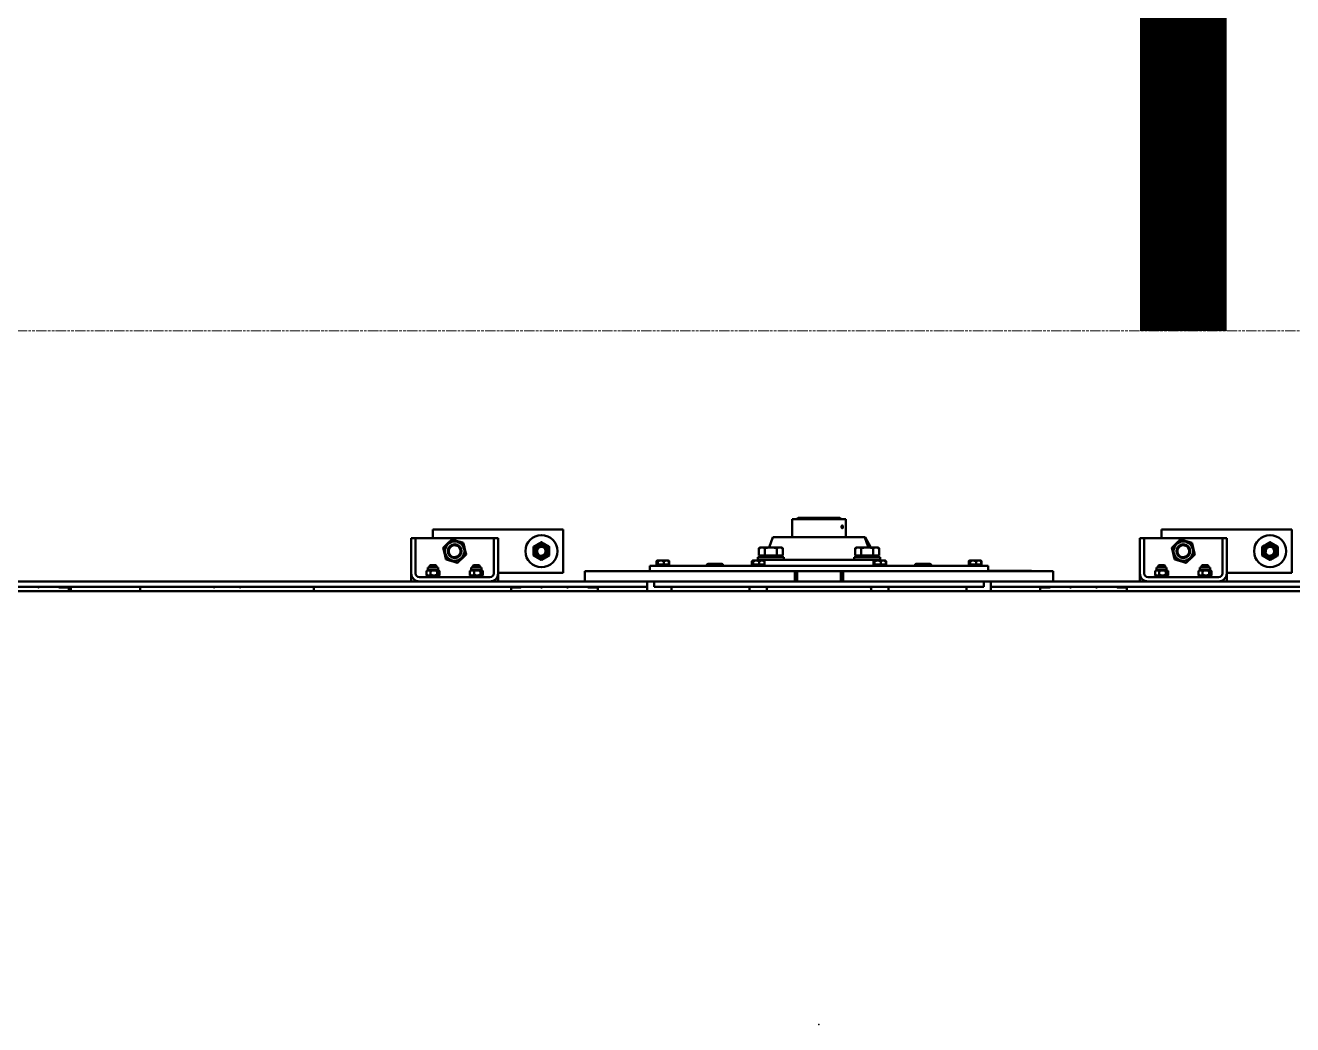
# Model space of a CAD drawing. Header units: metres. Extents: x -9802 to 773, y -8579 to 5125.
# Drawn here: x -4336.9 to -4190.8, y -1579.1 to -1463.8 of the extents above; entities that cross this region are included whole.
import ezdxf

# ---------------------------------------------------------------- set-up
doc = ezdxf.new("R2010")
doc.units = ezdxf.units.M
doc.header["$MEASUREMENT"] = 0
doc.linetypes.add('AM_ISO09W050', pattern=[22.5, 12, -1.5, 3, -1.5, 3, -1.5])
doc.linetypes.add('Amconstr', pattern=[9999, 9999, 0])
doc.layers.get('0').update_dxf_attribs({"color": 30, "lineweight": 0})
for name, color, linetype, lineweight in [('AM_CL', 1, 'Amconstr', 25), ('SSN_PBC-AM_0', 5, 'Continuous', 50), ('SSN_PBC-AM_11', 9, 'AM_ISO09W050', 18)]:
    doc.layers.add(name, color=color, linetype=linetype, lineweight=lineweight)

# ---------------------------------------------------------------- blocks, each defined once
blk = doc.blocks.new('PBC_3190_20-017-10022_D')
at = {"layer": 'AM_CL'}
blk.add_point((1600, 0), dxfattribs=at)
at = {"layer": 'SSN_PBC-AM_0'}
for p, q in [((1397, -505), (38, -505)), ((38, -511), (1397, -511)), ((78, -500), (3122, -500)), ((723.5, -505), (723.5, -504.5)), ((724, -504), (725.7, -504)), ((735, -504), (725.7, -504)), ((730, -504), (730, -504.5)), ((730, -504.5), (730, -505)), ((735, -500), (735, -504)), ((735, -504), (735, -504.5)), ((735, -504.5), (735, -505)), ((737.5, -500), (737.5, -505)), ((817.5, -505), (817.5, -500)), ((1017.5, -500), (1017.5, -505)), ((1130, -520.3), (1130, -511)), ((1230, -511), (1230, -520.3)), ((1245, -504), (1245, -500)), ((1245, -504.5), (1245, -504)), ((1254.3, -504), (1245, -504)), ((1245, -505), (1245, -504.5)), ((1250, -504.5), (1250, -504)), ((1250, -505), (1250, -504.5)), ((1254.3, -504), (1256, -504)), ((1256.5, -504.5), (1256.5, -505)), ((1330, -511), (1330, -523)), ((1333.5, -505), (1333.5, -504.5)), ((1334, -504), (1335.7, -504)), ((1345, -504), (1335.7, -504)), ((1340, -504), (1340, -504.5)), ((1340, -504.5), (1340, -505)), ((1345, -500), (1345, -504)), ((1345, -504), (1345, -504.5)), ((1345, -504.5), (1345, -505)), ((1397, -505), (1402, -505)), ((1402, -511), (1397, -511)), ((1402, -500), (1402, -505)), ((1402, -511), (1402, -505)), ((1410, -511), (1402, -511)), ((1410, -511), (1410, -505)), ((1790, -505), (1410, -505)), ((1790, -511), (1410, -511)), ((1416.8, -504.8), (1416.6, -505)), ((1416.7, -504.8), (1416.7, -505)), ((1416.8, -504.8), (1423.2, -504.8)), ((1423.2, -504.8), (1423.4, -505)), ((1423.3, -505), (1423.3, -504.8)), ((1430, -505), (1430, -500)), ((1485, -505), (1485, -504.5)), ((1485, -505), (1485, -504.5)), ((1520, -503), (1520, -500)), ((1526.8, -504.8), (1526.6, -505)), ((1526.7, -504.8), (1526.7, -505)), ((1526.8, -504.8), (1533.2, -504.8)), ((1533.2, -504.8), (1533.4, -505)), ((1533.3, -505), (1533.3, -504.8)), ((1540, -500), (1540, -503)), ((1572, -523), (1572, -511)), ((1575, -511), (1575, -523)), ((1625, -511), (1625, -523)), ((1628, -511), (1628, -523)), ((1660, -503), (1660, -500)), ((1666.8, -504.8), (1666.6, -505)), ((1666.7, -504.8), (1666.7, -505)), ((1666.8, -504.8), (1673.2, -504.8)), ((1673.2, -504.8), (1673.4, -505)), ((1673.3, -505), (1673.3, -504.8)), ((1680, -500), (1680, -503)), ((1715, -504.5), (1715, -505)), ((1715, -505), (1715, -504.5)), ((1770, -500), (1770, -505)), ((1776.8, -504.8), (1776.6, -505)), ((1776.7, -504.8), (1776.7, -505)), ((1776.8, -504.8), (1783.2, -504.8)), ((1783.2, -504.8), (1783.4, -505)), ((1783.3, -505), (1783.3, -504.8)), ((1790, -511), (1790, -505)), ((1798, -511), (1790, -511)), ((1798, -500), (1798, -505)), ((1798, -505), (1803, -505)), ((1798, -505), (1798, -511)), ((1803, -511), (1798, -511)), ((3162, -505), (1803, -505)), ((3162, -511), (1803, -511)), ((1855, -504), (1855, -500)), ((1864.3, -504), (1855, -504)), ((1855, -504.5), (1855, -504)), ((1855, -505), (1855, -504.5)), ((1860, -504.5), (1860, -504)), ((1860, -505), (1860, -504.5)), ((1864.3, -504), (1866, -504)), ((1866.5, -504.5), (1866.5, -505)), ((1870, -523), (1870, -511)), ((1943.5, -505), (1943.5, -504.5)), ((1944, -504), (1945.7, -504)), ((1955, -504), (1945.7, -504)), ((1950, -504), (1950, -504.5)), ((1950, -504.5), (1950, -505)), ((1955, -500), (1955, -504)), ((1955, -504), (1955, -504.5)), ((1955, -504.5), (1955, -505)), ((1970, -520.3), (1970, -511)), ((2070, -511), (2070, -520.3)), ((1130, -520.3), (1130, -538.5)), ((1135, -538.5), (1135, -520.3)), ((1139.3, -516), (1220.7, -516)), ((1147, -517.6), (1147, -516)), ((1147, -517.6), (1163, -517.6)), ((1147.6, -518.6), (1147.6, -523.1)), ((1149.2, -517.6), (1148, -518.3)), ((1149.2, -524), (1148, -523.4)), ((1160.8, -524), (1149.2, -524)), ((1149.2, -524), (1149.2, -527.1)), ((1152.3, -518.6), (1152.3, -523.1)), ((1159.7, -518.6), (1159.7, -523.1)), ((1160.8, -517.6), (1162, -518.3)), ((1160.8, -524), (1162, -523.4)), ((1160.8, -524), (1160.8, -527.1)), ((1162.4, -518.6), (1162.4, -523.1)), ((1163, -517.6), (1163, -516)), ((1197, -517.6), (1197, -516)), ((1197, -517.6), (1213, -517.6)), ((1197.6, -518.6), (1197.6, -523.1)), ((1199.2, -517.6), (1198, -518.3)), ((1199.2, -524), (1198, -523.4)), ((1210.8, -524), (1199.2, -524)), ((1199.2, -524), (1199.2, -527.1)), ((1202.3, -518.6), (1202.3, -523.1)), ((1209.7, -518.6), (1209.7, -523.1)), ((1210.8, -517.6), (1212, -518.3)), ((1210.8, -524), (1212, -523.4)), ((1210.8, -524), (1210.8, -527.1)), ((1212.4, -518.6), (1212.4, -523.1)), ((1213, -517.6), (1213, -516)), ((1225, -538.5), (1225, -520.3)), ((1230, -538.5), (1230, -520.3)), ((1230, -521), (1305, -521)), ((1305, -521), (1305, -571)), ((1335, -523), (1330, -523)), ((1335, -523), (1562, -523)), ((1405, -523), (1405, -529)), ((1410, -523), (1790, -523)), ((1638, -523), (1865, -523)), ((1795, -529), (1795, -523)), ((1795, -523.1), (1845, -523.1)), ((1845, -523), (1845, -523.1)), ((1870, -523), (1865, -523)), ((1970, -520.3), (1970, -538.5)), ((1975, -538.5), (1975, -520.3)), ((1979.3, -516), (2060.7, -516)), ((1987, -517.6), (1987, -516)), ((1987, -517.6), (2003, -517.6)), ((1987.6, -518.6), (1987.6, -523.1)), ((1989.2, -517.6), (1988, -518.3)), ((1989.2, -524), (1988, -523.4)), ((2000.8, -524), (1989.2, -524)), ((1989.2, -524), (1989.2, -527.1)), ((1992.3, -518.6), (1992.3, -523.1)), ((1999.7, -518.6), (1999.7, -523.1)), ((2000.8, -517.6), (2002, -518.3)), ((2000.8, -524), (2002, -523.4)), ((2000.8, -524), (2000.8, -527.1)), ((2002.4, -518.6), (2002.4, -523.1)), ((2003, -517.6), (2003, -516)), ((2037, -517.6), (2037, -516)), ((2037, -517.6), (2053, -517.6)), ((2037.6, -518.6), (2037.6, -523.1)), ((2039.2, -517.6), (2038, -518.3)), ((2039.2, -524), (2038, -523.4)), ((2050.8, -524), (2039.2, -524)), ((2039.2, -524), (2039.2, -527.1)), ((2042.3, -518.6), (2042.3, -523.1)), ((2049.7, -518.6), (2049.7, -523.1)), ((2050.8, -517.6), (2052, -518.3)), ((2050.8, -524), (2052, -523.4)), ((2050.8, -524), (2050.8, -527.1)), ((2052.4, -518.6), (2052.4, -523.1)), ((2053, -517.6), (2053, -516)), ((2065, -538.5), (2065, -520.3)), ((2070, -538.5), (2070, -520.3)), ((2070, -521), (2145, -521)), ((2145, -521), (2145, -571)), ((1130, -561), (1130, -538.5)), ((1135, -538.5), (1135, -561)), ((1160.8, -527.1), (1149.2, -527.1)), ((1151, -527.1), (1151, -529.2)), ((1151, -529.2), (1159, -529.2)), ((1151.8, -530), (1151, -529.2)), ((1151.7, -527.1), (1151.7, -530)), ((1158.2, -530), (1151.8, -530)), ((1158.2, -530), (1159, -529.2)), ((1158.3, -530), (1158.3, -527.1)), ((1159, -527.1), (1159, -529.2)), ((1210.8, -527.1), (1199.2, -527.1)), ((1201, -527.1), (1201, -529.2)), ((1201, -529.2), (1209, -529.2)), ((1201.8, -530), (1201, -529.2)), ((1201.7, -527.1), (1201.7, -530)), ((1208.2, -530), (1201.8, -530)), ((1208.2, -530), (1209, -529.2)), ((1208.3, -530), (1208.3, -527.1)), ((1209, -527.1), (1209, -529.2)), ((1225, -561), (1225, -538.5)), ((1230, -538.5), (1230, -561)), ((1410, -529), (1405, -529)), ((1410, -529), (1790, -529)), ((1412.7, -530.4), (1412.7, -534.5)), ((1412.7, -530.4), (1413, -530.4)), ((1413, -530.4), (1413, -534.5)), ((1413, -530.4), (1414.1, -530.4)), ((1413.4, -535.1), (1413.2, -535)), ((1413.5, -535.1), (1413.4, -535.1)), ((1413.5, -535.1), (1413.6, -535.1)), ((1413.6, -535.1), (1417.6, -535.1)), ((1414.1, -530.4), (1414.1, -534.5)), ((1414.1, -530.4), (1421.1, -530.4)), ((1425.8, -529.8), (1414.2, -529.8)), ((1414.2, -530.4), (1414.2, -529.8)), ((1416, -529.8), (1416, -529)), ((1417.6, -535.1), (1424.1, -535.1)), ((1421.1, -530.4), (1427, -530.4)), ((1421.1, -530.4), (1421.1, -534.5)), ((1424, -529.8), (1424, -529)), ((1424.1, -535.1), (1426.5, -535.1)), ((1425.8, -530.4), (1425.8, -529.8)), ((1426.5, -535.1), (1426.6, -535.1)), ((1426.6, -535.1), (1426.8, -535)), ((1427, -530.4), (1427, -534.5)), ((1427, -530.4), (1427.3, -530.4)), ((1427.3, -530.4), (1427.3, -534.5)), ((1470.8, -529), (1470.8, -530.7)), ((1472, -531.4), (1470.8, -530.7)), ((1472, -531.4), (1473.1, -531.4)), ((1473.1, -531.4), (1480, -531.4)), ((1475.4, -529), (1475.4, -530.7)), ((1480, -531.4), (1486.9, -531.4)), ((1484.6, -529), (1484.6, -530.7)), ((1486.9, -531.4), (1488, -531.4)), ((1488, -531.4), (1489.2, -530.7)), ((1489.2, -529), (1489.2, -530.7)), ((1522.7, -530.4), (1522.7, -534.5)), ((1522.7, -530.4), (1523, -530.4)), ((1523, -530.4), (1523, -534.5)), ((1523, -530.4), (1524.1, -530.4)), ((1523.4, -535.1), (1523.2, -535)), ((1523.5, -535.1), (1523.4, -535.1)), ((1523.5, -535.1), (1523.6, -535.1)), ((1523.6, -535.1), (1527.6, -535.1)), ((1524.1, -530.4), (1524.1, -534.5)), ((1524.1, -530.4), (1531.1, -530.4)), ((1535.8, -529.8), (1524.2, -529.8)), ((1524.2, -530.4), (1524.2, -529.8)), ((1526, -529.8), (1526, -529)), ((1527.6, -535.1), (1534.1, -535.1)), ((1528.5, -535.1), (1528.5, -536)), ((1544.5, -536), (1528.5, -536)), ((1529.5, -539), (1529.5, -536)), ((1529.5, -539), (1559.5, -539)), ((1531.1, -530.4), (1537, -530.4)), ((1531.1, -530.4), (1531.1, -534.5)), ((1532.5, -539), (1532.5, -540.3)), ((1556.5, -540.3), (1532.5, -540.3)), ((1533.3, -541.1), (1533.3, -540.3)), ((1534, -529.8), (1534, -529)), ((1534.1, -535.1), (1536.5, -535.1)), ((1535.8, -530.4), (1535.8, -529.8)), ((1536.5, -535.1), (1536.6, -535.1)), ((1536.6, -535.1), (1536.8, -535)), ((1537, -530.4), (1537, -534.5)), ((1537, -530.4), (1537.3, -530.4)), ((1537.3, -530.4), (1537.3, -534.5)), ((1544.5, -536), (1655.5, -536)), ((1555.7, -541.1), (1555.7, -540.3)), ((1556.5, -539), (1556.5, -540.3)), ((1559.5, -539), (1559.5, -536)), ((1640.5, -539), (1640.5, -536)), ((1640.5, -539), (1670.5, -539)), ((1643.5, -539), (1643.5, -540.3)), ((1667.5, -540.3), (1643.5, -540.3)), ((1644.3, -541.1), (1644.3, -540.3)), ((1671.5, -536), (1655.5, -536)), ((1662.7, -530.4), (1662.7, -534.5)), ((1662.7, -530.4), (1663, -530.4)), ((1663, -530.4), (1663, -534.5)), ((1663, -530.4), (1664.1, -530.4)), ((1663.4, -535.1), (1663.2, -535)), ((1663.5, -535.1), (1663.4, -535.1)), ((1663.5, -529), (1663.5, -529.8)), ((1676.5, -529.8), (1663.5, -529.8)), ((1663.5, -535.1), (1663.6, -535.1)), ((1663.6, -535.1), (1667.6, -535.1)), ((1664.1, -530.4), (1664.1, -534.5)), ((1664.1, -530.4), (1671.1, -530.4)), ((1664.2, -530.4), (1664.2, -529.8)), ((1666.7, -541.1), (1666.7, -540.3)), ((1667.5, -539), (1667.5, -540.3)), ((1667.6, -535.1), (1674.1, -535.1)), ((1670.5, -539), (1670.5, -536)), ((1671.1, -530.4), (1677, -530.4)), ((1671.1, -530.4), (1671.1, -534.5)), ((1671.5, -535.1), (1671.5, -536)), ((1674.1, -535.1), (1676.5, -535.1)), ((1675.8, -530.4), (1675.8, -529.8)), ((1676.5, -529), (1676.5, -529.8)), ((1676.5, -535.1), (1676.6, -535.1)), ((1676.6, -535.1), (1676.8, -535)), ((1677, -530.4), (1677, -534.5)), ((1677, -530.4), (1677.3, -530.4)), ((1677.3, -530.4), (1677.3, -534.5)), ((1710.8, -529), (1710.8, -530.7)), ((1712, -531.4), (1710.8, -530.7)), ((1712, -531.4), (1713.1, -531.4)), ((1713.1, -531.4), (1720, -531.4)), ((1715.4, -529), (1715.4, -530.7)), ((1720, -531.4), (1726.9, -531.4)), ((1724.6, -529), (1724.6, -530.7)), ((1726.9, -531.4), (1728, -531.4)), ((1728, -531.4), (1729.2, -530.7)), ((1729.2, -529), (1729.2, -530.7)), ((1772.7, -530.4), (1772.7, -534.5)), ((1772.7, -530.4), (1773, -530.4)), ((1773, -530.4), (1773, -534.5)), ((1773, -530.4), (1774.1, -530.4)), ((1773.4, -535.1), (1773.2, -535)), ((1773.5, -535.1), (1773.4, -535.1)), ((1773.5, -529), (1773.5, -529.8)), ((1786.5, -529.8), (1773.5, -529.8)), ((1773.5, -535.1), (1773.6, -535.1)), ((1773.6, -535.1), (1777.6, -535.1)), ((1774.1, -530.4), (1774.1, -534.5)), ((1774.1, -530.4), (1781.1, -530.4)), ((1774.2, -530.4), (1774.2, -529.8)), ((1777.6, -535.1), (1784.1, -535.1)), ((1781.1, -530.4), (1787, -530.4)), ((1781.1, -530.4), (1781.1, -534.5)), ((1784.1, -535.1), (1786.5, -535.1)), ((1785.8, -530.4), (1785.8, -529.8)), ((1786.5, -529), (1786.5, -529.8)), ((1786.5, -535.1), (1786.6, -535.1)), ((1786.6, -535.1), (1786.8, -535)), ((1787, -530.4), (1787, -534.5)), ((1787, -530.4), (1787.3, -530.4)), ((1787.3, -530.4), (1787.3, -534.5)), ((1795, -529), (1790, -529)), ((1970, -561), (1970, -538.5)), ((1975, -538.5), (1975, -561)), ((2000.8, -527.1), (1989.2, -527.1)), ((1991, -527.1), (1991, -529.2)), ((1991, -529.2), (1999, -529.2)), ((1991.8, -530), (1991, -529.2)), ((1991.7, -527.1), (1991.7, -530)), ((1998.2, -530), (1991.8, -530)), ((1998.2, -530), (1999, -529.2)), ((1998.3, -530), (1998.3, -527.1)), ((1999, -527.1), (1999, -529.2)), ((2050.8, -527.1), (2039.2, -527.1)), ((2041, -527.1), (2041, -529.2)), ((2041, -529.2), (2049, -529.2)), ((2041.8, -530), (2041, -529.2)), ((2041.7, -527.1), (2041.7, -530)), ((2048.2, -530), (2041.8, -530)), ((2048.2, -530), (2049, -529.2)), ((2048.3, -530), (2048.3, -527.1)), ((2049, -527.1), (2049, -529.2)), ((2065, -561), (2065, -538.5)), ((2070, -538.5), (2070, -561)), ((1530.6, -541.1), (1537.6, -541.1)), ((1530.6, -541.1), (1530.6, -549.2)), ((1532.5, -550.3), (1530.6, -549.2)), ((1532.5, -550.3), (1534.1, -550.3)), ((1534.1, -550.3), (1544.5, -550.3)), ((1537.6, -541.1), (1551.4, -541.1)), ((1537.6, -541.1), (1537.6, -549.2)), ((1546.9, -562), (1542.6, -550.3)), ((1544.5, -550.3), (1554.9, -550.3)), ((1551.4, -541.1), (1551.4, -549.2)), ((1551.4, -541.1), (1558.4, -541.1)), ((1554.9, -550.3), (1556.5, -550.3)), ((1556.5, -550.3), (1558.4, -549.2)), ((1558.4, -541.1), (1558.4, -549.2)), ((1641.6, -541.1), (1648.6, -541.1)), ((1641.6, -541.1), (1641.6, -549.2)), ((1643.5, -550.3), (1641.6, -549.2)), ((1643.5, -550.3), (1645.1, -550.3)), ((1645.1, -550.3), (1655.5, -550.3)), ((1648.6, -541.1), (1662.4, -541.1)), ((1648.6, -541.1), (1648.6, -549.2)), ((1659.8, -550.3), (1653.1, -562)), ((1655.5, -550.3), (1665.9, -550.3)), ((1662.4, -541.1), (1662.4, -549.2)), ((1662.4, -541.1), (1669.4, -541.1)), ((1665.9, -550.3), (1667.5, -550.3)), ((1667.5, -550.3), (1669.4, -549.2)), ((1669.4, -541.1), (1669.4, -549.2)), ((1130, -561), (1135, -561)), ((1225, -561), (1135, -561)), ((1155, -571), (1155, -561)), ((1225, -561), (1230, -561)), ((1546.9, -562), (1652.6, -562)), ((1569, -583), (1569, -562)), ((1631, -583), (1631, -562)), ((1653.1, -562), (1652.6, -562)), ((1970, -561), (1975, -561)), ((2065, -561), (1975, -561)), ((1995, -571), (1995, -561)), ((2065, -561), (2070, -561)), ((1305, -571), (1155, -571)), ((1631, -583), (1569, -583)), ((1575, -583), (1575, -583.5)), ((1575, -583.5), (1625, -583.5)), ((1576, -584.5), (1575, -583.5)), ((1624, -584.5), (1625, -583.5)), ((1625, -583), (1625, -583.5)), ((1628, -583), (1625.9, -583)), ((1625.9, -583), (1625.9, -583)), ((1626.3, -574), (1626.6, -573)), ((1626.6, -575), (1626.3, -574)), ((1626.3, -574), (1627.4, -574)), ((1626.6, -573), (1627.1, -573)), ((1627.1, -575), (1626.6, -575)), ((1626.7, -583), (1626.7, -583)), ((1626.7, -583), (1626.9, -583)), ((1626.9, -583), (1626.9, -583)), ((1626.9, -583), (1627.4, -583)), ((1627.1, -573), (1627.4, -574)), ((1627.4, -574), (1627.1, -575)), ((1627.3, -572.7), (1627.3, -572.7)), ((1627.3, -575.3), (1627.3, -575.3)), ((1627.4, -583), (1627.4, -583)), ((1627.4, -583), (1627.5, -583)), ((1627.5, -583), (1627.5, -583)), ((1627.7, -583), (1627.7, -583)), ((1627.7, -583), (1627.8, -583)), ((1627.8, -583), (1627.8, -583)), ((1627.8, -583), (1628.3, -583)), ((1630.1, -583), (1628, -583)), ((1628, -583), (1628, -583)), ((1628.3, -583), (1628.3, -583)), ((1628.3, -583), (1628.5, -583)), ((1628.5, -583), (1628.5, -583)), ((1628.6, -583), (1628.6, -583)), ((1628.6, -583), (1628.8, -583)), ((1628.8, -583), (1629.2, -583)), ((1628.8, -583), (1628.8, -583)), ((1629.2, -583), (1629.2, -583)), ((1629.2, -583), (1629.4, -583)), ((1629.4, -583), (1629.4, -583)), ((1630.1, -583), (1630.1, -583)), ((2145, -571), (1995, -571)), ((1624, -584.5), (1576, -584.5))]:
    blk.add_line(p, q, dxfattribs=at)
for centre, radius in [((1180, -546), 11.2), ((1180, -546), 8), ((1180, -546), 8), ((1180, -546), 7), ((1280, -546), 18.5), ((1280, -546), 8.3), ((1280, -546), 6), ((1280, -546), 6), ((1280, -546), 5.5), ((2020, -546), 11.2), ((2020, -546), 8), ((2020, -546), 8), ((2020, -546), 7), ((2120, -546), 18.5), ((2120, -546), 8.3), ((2120, -546), 6), ((2120, -546), 6), ((2120, -546), 5.5)]:
    blk.add_circle(centre, radius, dxfattribs=at)
for centre, radius, start, end in [((700, -505), 1, 0, 180), ((724, -504.5), 0.5, 90, 180), ((902.5, -505), 1, 0, 180), ((932.5, -505), 1, 0, 180), ((1139.3, -520.3), 9.3, 90, 180), ((1220.7, -520.3), 9.3, 0, 90), ((1256, -504.5), 0.5, 0, 90), ((1280, -505), 1, 0, 180), ((1310, -505), 1, 0, 180), ((1334, -504.5), 0.5, 90, 180), ((1465, -505), 0.5, 0, 180), ((1485, -505), 0.5, 0, 180), ((1518, -503), 2, 270, 0), ((1542, -503), 2, 180, 270), ((1590, -505), 0.5, 0, 180), ((1610, -505), 0.5, 0, 180), ((1658, -503), 2, 270, 0), ((1682, -503), 2, 180, 270), ((1715, -505), 0.5, 0, 180), ((1735, -505), 0.5, 0, 180), ((1866, -504.5), 0.5, 0, 90), ((1890, -505), 1, 0, 180), ((1920, -505), 1, 0, 180), ((1944, -504.5), 0.5, 90, 180), ((1979.3, -520.3), 9.3, 90, 180), ((2060.7, -520.3), 9.3, 0, 90), ((1139.3, -520.3), 4.3, 90, 180), ((1220.7, -520.3), 4.3, 0, 90), ((1979.3, -520.3), 4.3, 90, 180), ((2060.7, -520.3), 4.3, 0, 90), ((1180, -546), 6.79, 170, 80), ((2020, -546), 6.79, 170, 80), ((1280, -546), 4.95, 170, 80), ((2120, -546), 4.95, 170, 80)]:
    blk.add_arc(centre, radius, start, end, dxfattribs=at)
blk.add_ellipse((1626.8, -574), major_axis=(0, 1.57), ratio=0.5, dxfattribs=at)
for major_axis, start_param, end_param in [((0, 1.6), 5.667706, 6.267277), ((0, -1.6), 0.015908, 0.61548)]:
    blk.add_ellipse((1626.8, -574), major_axis=major_axis, ratio=0.5, start_param=start_param, end_param=end_param, dxfattribs=at)
for points, weights in [([(1152.3, -518.6), (1149.9, -517.5), (1147.6, -518.6)], [1, 1.15470053838, 1]), ([(1147.6, -518.6), (1147.8, -518.4), (1148, -518.3)], [1, 1.02264619613, 1.03866216066]), ([(1147.6, -523.1), (1149.9, -524.1), (1152.3, -523.1)], [1, 1.15470053838, 1]), ([(1148, -523.4), (1147.8, -523.2), (1147.6, -523.1)], [1.03866216066, 1.02264619613, 1]), ([(1159.7, -518.6), (1156, -517.5), (1152.3, -518.6)], [1, 1.15470053838, 1]), ([(1152.3, -523.1), (1156, -524.1), (1159.7, -523.1)], [1, 1.15470053838, 1]), ([(1162.4, -518.6), (1161, -517.5), (1159.7, -518.6)], [1, 1.15470053838, 1]), ([(1159.7, -523.1), (1161, -524.1), (1162.4, -523.1)], [1, 1.15470053838, 1]), ([(1202.3, -518.6), (1199.9, -517.5), (1197.6, -518.6)], [1, 1.15470053838, 1]), ([(1197.6, -518.6), (1197.8, -518.4), (1198, -518.3)], [1, 1.02264619613, 1.03866216066]), ([(1197.6, -523.1), (1199.9, -524.1), (1202.3, -523.1)], [1, 1.15470053838, 1]), ([(1198, -523.4), (1197.8, -523.2), (1197.6, -523.1)], [1.03866216066, 1.02264619613, 1]), ([(1209.7, -518.6), (1206, -517.5), (1202.3, -518.6)], [1, 1.15470053838, 1]), ([(1202.3, -523.1), (1206, -524.1), (1209.7, -523.1)], [1, 1.15470053838, 1]), ([(1212.4, -518.6), (1211, -517.5), (1209.7, -518.6)], [1, 1.15470053838, 1]), ([(1209.7, -523.1), (1211, -524.1), (1212.4, -523.1)], [1, 1.15470053838, 1]), ([(1992.3, -518.6), (1989.9, -517.5), (1987.6, -518.6)], [1, 1.15470053838, 1]), ([(1987.6, -518.6), (1987.8, -518.4), (1988, -518.3)], [1, 1.02264619613, 1.03866216066]), ([(1987.6, -523.1), (1989.9, -524.1), (1992.3, -523.1)], [1, 1.15470053838, 1]), ([(1988, -523.4), (1987.8, -523.2), (1987.6, -523.1)], [1.03866216066, 1.02264619613, 1]), ([(1999.7, -518.6), (1996, -517.5), (1992.3, -518.6)], [1, 1.15470053838, 1]), ([(1992.3, -523.1), (1996, -524.1), (1999.7, -523.1)], [1, 1.15470053838, 1]), ([(2002.4, -518.6), (2001, -517.5), (1999.7, -518.6)], [1, 1.15470053838, 1]), ([(1999.7, -523.1), (2001, -524.1), (2002.4, -523.1)], [1, 1.15470053838, 1]), ([(2042.3, -518.6), (2039.9, -517.5), (2037.6, -518.6)], [1, 1.15470053838, 1]), ([(2037.6, -518.6), (2037.8, -518.4), (2038, -518.3)], [1, 1.02264619613, 1.03866216066]), ([(2037.6, -523.1), (2039.9, -524.1), (2042.3, -523.1)], [1, 1.15470053838, 1]), ([(2038, -523.4), (2037.8, -523.2), (2037.6, -523.1)], [1.03866216066, 1.02264619613, 1]), ([(2049.7, -518.6), (2046, -517.5), (2042.3, -518.6)], [1, 1.15470053838, 1]), ([(2042.3, -523.1), (2046, -524.1), (2049.7, -523.1)], [1, 1.15470053838, 1]), ([(2052.4, -518.6), (2051, -517.5), (2049.7, -518.6)], [1, 1.15470053838, 1]), ([(2049.7, -523.1), (2051, -524.1), (2052.4, -523.1)], [1, 1.15470053838, 1]), ([(1166.7, -549.9), (1168.3, -543.2), (1169.9, -536.5)], [1, 1.15470053838, 1]), ([(1169.9, -536.5), (1176.6, -534.5), (1183.2, -532.5)], [1, 1.15470053838, 1]), ([(1183.2, -532.5), (1188.3, -537.3), (1193.3, -542.1)], [1, 1.15470053838, 1]), ([(1271, -540.8), (1275.5, -538.2), (1280, -535.6)], [1, 1.15470053838, 1]), ([(1280, -535.6), (1284.5, -538.2), (1289, -540.8)], [1, 1.15470053838, 1]), ([(1413.2, -535), (1413, -534.8), (1412.7, -534.5)], [1.01897413893, 1.01872771585, 1]), ([(1412.7, -534.5), (1412.9, -534.6), (1413.1, -534.7)], [1, 1.00474743668, 1.00830724356]), ([(1413, -534.5), (1413.3, -535.1), (1413.6, -535.1)], [1, 1.0379548493, 1]), ([(1413.6, -535.1), (1413.8, -535.1), (1414.1, -534.5)], [1, 1.0379548493, 1]), ([(1414.1, -534.5), (1416, -535.1), (1417.6, -535.1)], [1, 1.0379548493, 1]), ([(1417.6, -535.1), (1419.3, -535.1), (1421.1, -534.5)], [1, 1.0379548493, 1]), ([(1421.1, -534.5), (1422.7, -535.1), (1424.1, -535.1)], [1, 1.0379548493, 1]), ([(1424.1, -535.1), (1425.4, -535.1), (1427, -534.5)], [1, 1.0379548493, 1]), ([(1427, -534.5), (1426.8, -534.9), (1426.6, -535.1)], [1, 1.02740430867, 1.01523548518]), ([(1426.6, -535), (1426.9, -534.9), (1427.3, -534.5)], [1.01808239437, 1.0230987557, 1]), ([(1470.8, -530.7), (1472, -531.4), (1473.1, -531.4)], [1, 1.0379548493, 1]), ([(1473.1, -531.4), (1474.1, -531.4), (1475.4, -530.7)], [1, 1.0379548493, 1]), ([(1475.4, -530.7), (1477.9, -531.4), (1480, -531.4)], [1, 1.0379548493, 1]), ([(1480, -531.4), (1482.1, -531.4), (1484.6, -530.7)], [1, 1.0379548493, 1]), ([(1484.6, -530.7), (1485.9, -531.4), (1486.9, -531.4)], [1, 1.0379548493, 1]), ([(1486.9, -531.4), (1488, -531.4), (1489.2, -530.7)], [1, 1.0379548493, 1]), ([(1523.2, -535), (1523, -534.8), (1522.7, -534.5)], [1.01897413893, 1.01872771585, 1]), ([(1522.7, -534.5), (1522.9, -534.6), (1523.1, -534.7)], [1, 1.00474743668, 1.00830724356]), ([(1523, -534.5), (1523.3, -535.1), (1523.6, -535.1)], [1, 1.0379548493, 1]), ([(1523.6, -535.1), (1523.8, -535.1), (1524.1, -534.5)], [1, 1.0379548493, 1]), ([(1524.1, -534.5), (1526, -535.1), (1527.6, -535.1)], [1, 1.0379548493, 1]), ([(1527.6, -535.1), (1529.3, -535.1), (1531.1, -534.5)], [1, 1.0379548493, 1]), ([(1531.1, -534.5), (1532.7, -535.1), (1534.1, -535.1)], [1, 1.0379548493, 1]), ([(1534.1, -535.1), (1535.4, -535.1), (1537, -534.5)], [1, 1.0379548493, 1]), ([(1537, -534.5), (1536.8, -534.9), (1536.6, -535.1)], [1, 1.02740430867, 1.01523548518]), ([(1536.6, -535), (1536.9, -534.9), (1537.3, -534.5)], [1.01808239437, 1.0230987557, 1]), ([(1663.2, -535), (1663, -534.8), (1662.7, -534.5)], [1.01897413893, 1.01872771585, 1]), ([(1662.7, -534.5), (1662.9, -534.6), (1663.1, -534.7)], [1, 1.00474743668, 1.00830724356]), ([(1663, -534.5), (1663.3, -535.1), (1663.6, -535.1)], [1, 1.0379548493, 1]), ([(1663.6, -535.1), (1663.8, -535.1), (1664.1, -534.5)], [1, 1.0379548493, 1]), ([(1664.1, -534.5), (1666, -535.1), (1667.6, -535.1)], [1, 1.0379548493, 1]), ([(1667.6, -535.1), (1669.3, -535.1), (1671.1, -534.5)], [1, 1.0379548493, 1]), ([(1671.1, -534.5), (1672.7, -535.1), (1674.1, -535.1)], [1, 1.0379548493, 1]), ([(1674.1, -535.1), (1675.4, -535.1), (1677, -534.5)], [1, 1.0379548493, 1]), ([(1677, -534.5), (1676.8, -534.9), (1676.6, -535.1)], [1, 1.02740430867, 1.01523548518]), ([(1676.6, -535), (1676.9, -534.9), (1677.3, -534.5)], [1.01808239437, 1.0230987557, 1]), ([(1710.8, -530.7), (1712, -531.4), (1713.1, -531.4)], [1, 1.0379548493, 1]), ([(1713.1, -531.4), (1714.1, -531.4), (1715.4, -530.7)], [1, 1.0379548493, 1]), ([(1715.4, -530.7), (1717.9, -531.4), (1720, -531.4)], [1, 1.0379548493, 1]), ([(1720, -531.4), (1722.1, -531.4), (1724.6, -530.7)], [1, 1.0379548493, 1]), ([(1724.6, -530.7), (1725.9, -531.4), (1726.9, -531.4)], [1, 1.0379548493, 1]), ([(1726.9, -531.4), (1728, -531.4), (1729.2, -530.7)], [1, 1.0379548493, 1]), ([(1773.2, -535), (1773, -534.8), (1772.7, -534.5)], [1.01897413893, 1.01872771585, 1]), ([(1772.7, -534.5), (1772.9, -534.6), (1773.1, -534.7)], [1, 1.00474743668, 1.00830724356]), ([(1773, -534.5), (1773.3, -535.1), (1773.6, -535.1)], [1, 1.0379548493, 1]), ([(1773.6, -535.1), (1773.8, -535.1), (1774.1, -534.5)], [1, 1.0379548493, 1]), ([(1774.1, -534.5), (1776, -535.1), (1777.6, -535.1)], [1, 1.0379548493, 1]), ([(1777.6, -535.1), (1779.3, -535.1), (1781.1, -534.5)], [1, 1.0379548493, 1]), ([(1781.1, -534.5), (1782.7, -535.1), (1784.1, -535.1)], [1, 1.0379548493, 1]), ([(1784.1, -535.1), (1785.4, -535.1), (1787, -534.5)], [1, 1.0379548493, 1]), ([(1787, -534.5), (1786.8, -534.9), (1786.6, -535.1)], [1, 1.02740430867, 1.01523548518]), ([(1786.6, -535), (1786.9, -534.9), (1787.3, -534.5)], [1.01808239437, 1.0230987557, 1]), ([(2006.7, -549.9), (2008.3, -543.2), (2009.9, -536.5)], [1, 1.15470053838, 1]), ([(2009.9, -536.5), (2016.6, -534.5), (2023.2, -532.5)], [1, 1.15470053838, 1]), ([(2023.2, -532.5), (2028.3, -537.3), (2033.3, -542.1)], [1, 1.15470053838, 1]), ([(2111, -540.8), (2115.5, -538.2), (2120, -535.6)], [1, 1.15470053838, 1]), ([(2120, -535.6), (2124.5, -538.2), (2129, -540.8)], [1, 1.15470053838, 1]), ([(1176.8, -559.5), (1171.7, -554.7), (1166.7, -549.9)], [1, 1.15470053838, 1]), ([(1193.3, -542.1), (1191.7, -548.8), (1190.1, -555.5)], [1, 1.15470053838, 1]), ([(1271, -551.2), (1271, -546), (1271, -540.8)], [1, 1.15470053838, 1]), ([(1280, -556.4), (1275.5, -553.8), (1271, -551.2)], [1, 1.15470053838, 1]), ([(1289, -551.2), (1284.5, -553.8), (1280, -556.4)], [1, 1.15470053838, 1]), ([(1289, -540.8), (1289, -546), (1289, -551.2)], [1, 1.15470053838, 1]), ([(1530.6, -549.2), (1532.5, -550.3), (1534.1, -550.3)], [1, 1.0379548493, 1]), ([(1534.1, -550.3), (1535.7, -550.3), (1537.6, -549.2)], [1, 1.0379548493, 1]), ([(1537.6, -549.2), (1541.3, -550.3), (1544.5, -550.3)], [1, 1.0379548493, 1]), ([(1544.5, -550.3), (1547.7, -550.3), (1551.4, -549.2)], [1, 1.0379548493, 1]), ([(1551.4, -549.2), (1553.3, -550.3), (1554.9, -550.3)], [1, 1.0379548493, 1]), ([(1554.9, -550.3), (1556.5, -550.3), (1558.4, -549.2)], [1, 1.0379548493, 1]), ([(1641.6, -549.2), (1643.5, -550.3), (1645.1, -550.3)], [1, 1.0379548493, 1]), ([(1645.1, -550.3), (1646.7, -550.3), (1648.6, -549.2)], [1, 1.0379548493, 1]), ([(1648.6, -549.2), (1652.3, -550.3), (1655.5, -550.3)], [1, 1.0379548493, 1]), ([(1652.6, -562), (1654.7, -556.4), (1656.9, -550.3)], [1, 1.00157595396, 1.00166894903]), ([(1655.5, -550.3), (1658.7, -550.3), (1662.4, -549.2)], [1, 1.0379548493, 1]), ([(1662.4, -549.2), (1664.3, -550.3), (1665.9, -550.3)], [1, 1.0379548493, 1]), ([(1665.9, -550.3), (1667.5, -550.3), (1669.4, -549.2)], [1, 1.0379548493, 1]), ([(2016.8, -559.5), (2011.7, -554.7), (2006.7, -549.9)], [1, 1.15470053838, 1]), ([(2033.3, -542.1), (2031.7, -548.8), (2030.1, -555.5)], [1, 1.15470053838, 1]), ([(2111, -551.2), (2111, -546), (2111, -540.8)], [1, 1.15470053838, 1]), ([(2120, -556.4), (2115.5, -553.8), (2111, -551.2)], [1, 1.15470053838, 1]), ([(2129, -551.2), (2124.5, -553.8), (2120, -556.4)], [1, 1.15470053838, 1]), ([(2129, -540.8), (2129, -546), (2129, -551.2)], [1, 1.15470053838, 1]), ([(1190.1, -555.5), (1183.4, -557.5), (1176.8, -559.5)], [1, 1.15470053838, 1]), ([(2030.1, -555.5), (2023.4, -557.5), (2016.8, -559.5)], [1, 1.15470053838, 1])]:
    blk.add_rational_spline(points, weights, degree=2, dxfattribs=at)
for points, knots in [([(1626.1, -574.9), (1626.1, -574.8), (1626.1, -574.7), (1626, -574.4), (1626, -574.2), (1626, -574), (1626, -573.8), (1626, -573.6), (1626.1, -573.3), (1626.1, -573.2), (1626.1, -573.1)], [0.8722819, 0.8722819, 0.8722819, 0.8722819, 0.899315, 0.899315, 0.9594619, 0.9594619, 0.9594619, 1.0196087, 1.0196087, 1.0466419, 1.0466419, 1.0466419, 1.0466419]), ([(1626.1, -573.1), (1626.2, -573.1), (1626.2, -573.1), (1626.2, -573), (1626.2, -572.9), (1626.3, -572.8), (1626.3, -572.7), (1626.4, -572.6), (1626.5, -572.6), (1626.6, -572.5), (1626.6, -572.5), (1626.7, -572.4), (1626.8, -572.4), (1626.8, -572.4)], [10.51094, 10.51094, 10.51094, 10.51094, 10.549238, 10.549238, 10.850645, 10.850645, 11.152052, 11.152052, 11.453458, 11.453458, 11.754865, 11.754865, 12.056272, 12.056272, 12.056272, 12.056272]), ([(1626.8, -575.6), (1626.8, -575.6), (1626.7, -575.6), (1626.6, -575.5), (1626.6, -575.5), (1626.5, -575.4), (1626.4, -575.4), (1626.3, -575.3), (1626.3, -575.2), (1626.2, -575.1), (1626.2, -575), (1626.2, -574.9), (1626.2, -574.9), (1626.1, -574.9)], [7.233763, 7.233763, 7.233763, 7.233763, 7.53517, 7.53517, 7.836577, 7.836577, 8.137983, 8.137983, 8.43939, 8.43939, 8.740797, 8.740797, 8.779095, 8.779095, 8.779095, 8.779095]), ([(1626.8, -572.4), (1626.9, -572.4), (1626.9, -572.4), (1627.1, -572.5), (1627.1, -572.5), (1627.2, -572.6), (1627.2, -572.6), (1627.3, -572.7), (1627.4, -572.8), (1627.4, -572.9), (1627.4, -572.9), (1627.4, -572.9)], [2.411254, 2.411254, 2.411254, 2.411254, 2.712661, 2.712661, 3.014068, 3.014068, 3.315475, 3.315475, 3.616881, 3.616881, 3.705121, 3.705121, 3.705121, 3.705121]), ([(1627.4, -575.1), (1627.4, -575.1), (1627.4, -575.1), (1627.4, -575.2), (1627.3, -575.3), (1627.2, -575.4), (1627.2, -575.4), (1627.1, -575.5), (1627.1, -575.5), (1626.9, -575.6), (1626.9, -575.6), (1626.8, -575.6)], [5.939897, 5.939897, 5.939897, 5.939897, 6.028136, 6.028136, 6.329543, 6.329543, 6.63095, 6.63095, 6.932356, 6.932356, 7.233763, 7.233763, 7.233763, 7.233763])]:
    blk.add_open_spline(points, degree=3, knots=knots, dxfattribs=at)
at = {"layer": 'SSN_PBC-AM_11'}
blk.add_line((0, -800), (3200, -800), dxfattribs=at)
blk = doc.blocks.new('A$C4EFB1426')
at = {"layer": 'SSN_PBC-AM_0', "xscale": -0.9999999999999999, "rotation": 180}
blk.add_blockref('PBC_3190_20-017-10022_D', (-3150.9, -1215.5), dxfattribs=at)

msp = doc.modelspace()

# ---------------------------------------------------------------- linework, layer by layer
at = {"const_width": 10}
msp.add_lwpolyline([(-4203.44, -1417.7), (-4203.44, -1499.06)], dxfattribs=at)

# ---------------------------------------------------------------- block references
at = {"xscale": 0.1, "yscale": 0.1, "zscale": 0.1}
msp.add_blockref('A$C4EFB1426', (-4090.35, -1457.51), dxfattribs=at)

doc.saveas('drawing.dxf')
